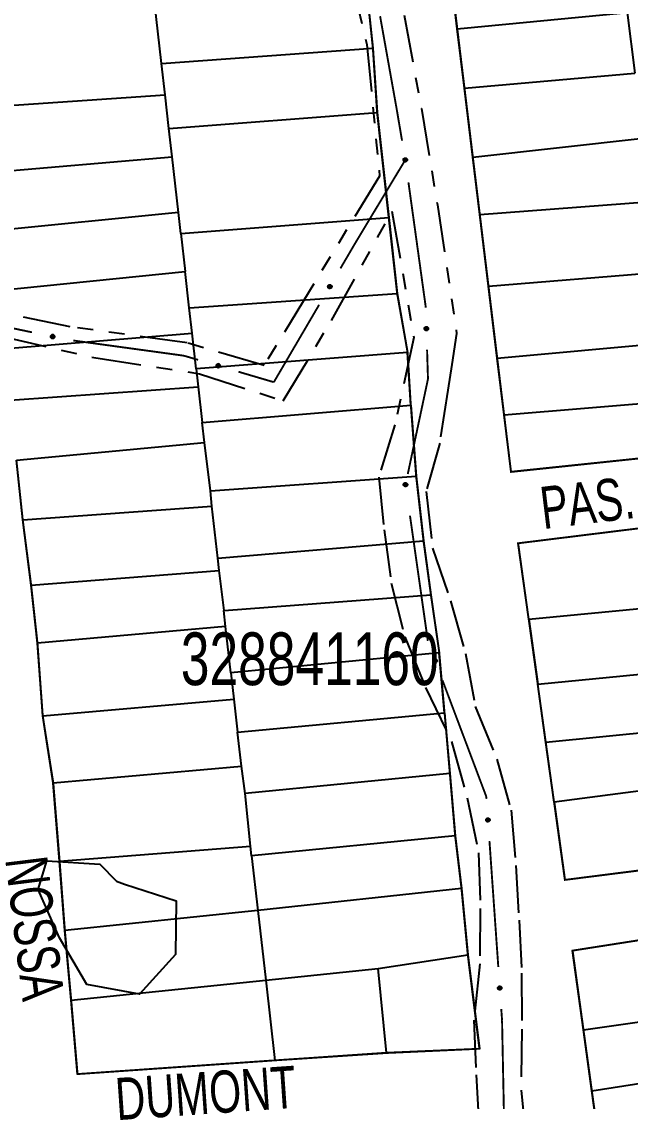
# Model space of a CAD drawing. Extents: x 203604 to 204690, y 4848469 to 4850418.
# Drawn here: x 203853.9 to 203911.7, y 4849634.5 to 4849737 of the extents above; entities that cross this region are included whole.
import ezdxf

# ---------------------------------------------------------------- set-up
doc = ezdxf.new("R2010")
doc.units = 0
doc.header["$LTSCALE"] = 1.5
doc.header["$MEASUREMENT"] = 0
doc.linetypes.add('TRACO_25', pattern=[8, 3, -1, 1, -1, 1, -1])
for name, color, linetype in [('CD_MALHA_LOTES', 7, 'CONTINUOUS'), ('CD_TXT_QUADRA', 2, 'CONTINUOUS'), ('HD-LAGOS-PERENE', 170, 'CONTINUOUS'), ('RU-QUADRA', 210, 'CONTINUOUS'), ('SV-EIXO-RUA-N-PAV', 6, 'CONTINUOUS'), ('SV-RUA-NAO-PAV', 7, 'CONTINUOUS'), ('SV-TXT-VIA-ATUAL', 250, 'CONTINUOUS')]:
    doc.layers.add(name, color=color, linetype=linetype)
doc.styles.add('ARIAL', font='ARIAL.SHX')

msp = doc.modelspace()

# ---------------------------------------------------------------- linework, layer by layer
at = {"layer": 'CD_MALHA_LOTES', "linetype": 'Continuous', "flags": 128}
for points in [[(203895.275595, 4849736.286784), (203894.454281, 4849743.06166)], [(203886.657665, 4849740.145281), (203887.258181, 4849734.440377)], [(203867.202906, 4849733.012108), (203866.540371, 4849738.844162)], [(203895.275595, 4849736.286784), (203911.388531, 4849737.822931)], [(203911.388531, 4849737.822931), (203912.124695, 4849732.06886)], [(203895.959205, 4849730.647797), (203895.275595, 4849736.286784)], [(203867.202906, 4849733.012108), (203887.258181, 4849734.440377)], [(203887.258181, 4849734.440377), (203887.658525, 4849728.335129)], [(203867.542211, 4849730.025332), (203867.202906, 4849733.012108)], [(203895.959205, 4849730.647797), (203912.124695, 4849732.06886)], [(203849.926089, 4849728.835559), (203867.542211, 4849730.025332)], [(203867.905242, 4849726.82971), (203867.542211, 4849730.025332)], [(203896.751106, 4849724.115537), (203895.959205, 4849730.647797)], [(203867.905242, 4849726.82971), (203887.658525, 4849728.335129)], [(203887.658525, 4849728.335129), (203888.759471, 4849718.376568)], [(203868.212146, 4849724.128142), (203867.905242, 4849726.82971)], [(203896.751106, 4849724.115537), (203912.911307, 4849725.920476)], [(203850.426519, 4849722.630224), (203868.212146, 4849724.128142)], [(203868.810393, 4849718.861998), (203868.212146, 4849724.128142)], [(203897.410653, 4849718.675048), (203896.751106, 4849724.115537)], [(203897.410653, 4849718.675048), (203913.682425, 4849719.8932)], [(203868.810393, 4849718.861998), (203851.027035, 4849717.075449)], [(203869.042522, 4849716.875277), (203868.810393, 4849718.861998)], [(203898.237536, 4849711.854224), (203897.410653, 4849718.675048)], [(203869.042522, 4849716.875277), (203888.759471, 4849718.376568)], [(203888.759471, 4849718.376568), (203889.56016, 4849711.170373)], [(203869.042522, 4849716.875277), (203869.442866, 4849713.27218)], [(203851.627552, 4849711.470631), (203869.442866, 4849713.27218)], [(203869.838509, 4849709.81187), (203869.442866, 4849713.27218)], [(203898.237536, 4849711.854224), (203914.540744, 4849713.184333)], [(203899.064198, 4849705.03523), (203898.237536, 4849711.854224)], [(203869.838509, 4849709.81187), (203889.56016, 4849711.170373)], [(203889.56016, 4849711.170373), (203890.56102, 4849705.565555)], [(203870.113013, 4849707.39551), (203869.838509, 4849709.81187)], [(203852.528326, 4849705.965899), (203870.113013, 4849707.39551)], [(203870.497219, 4849704.013491), (203870.113013, 4849707.39551)], [(203899.064198, 4849705.03523), (203915.391316, 4849706.536021)], [(203890.56102, 4849705.565555), (203870.497219, 4849704.013491)], [(203890.861278, 4849700.561253), (203890.56102, 4849705.565555)], [(203899.716613, 4849699.653565), (203899.064198, 4849705.03523)], [(203870.497219, 4849704.013491), (203870.689321, 4849702.322482)], [(203852.828584, 4849701.061683), (203870.689321, 4849702.322482)], [(203870.689321, 4849702.322482), (203871.073527, 4849698.940463)], [(203871.073527, 4849698.940463), (203890.861278, 4849700.561253)], [(203890.861278, 4849700.561253), (203891.361708, 4849693.855489)], [(203899.716613, 4849699.653565), (203916.098474, 4849701.008673)], [(203900.372594, 4849694.242488), (203899.716613, 4849699.653565)], [(203871.289355, 4849697.040607), (203871.073527, 4849698.940463)], [(203853.4291, 4849695.356779), (203871.289355, 4849697.040607)], [(203871.844931, 4849692.454284), (203871.289355, 4849697.040607)], [(203854.029616, 4849689.701918), (203853.4291, 4849695.356779)], [(203916.743655, 4849695.965758), (203900.372594, 4849694.242488)], [(203871.844931, 4849692.454284), (203891.361708, 4849693.855489)], [(203891.361708, 4849693.855489), (203892.062311, 4849687.700197)], [(203871.977403, 4849690.983976), (203871.844931, 4849692.454284)], [(203854.029616, 4849689.701918), (203871.977403, 4849690.983976)], [(203872.535086, 4849686.074894), (203871.977403, 4849690.983976)], [(203854.830305, 4849683.496584), (203854.029616, 4849689.701918)], [(203901.049593, 4849687.4725), (203917.141465, 4849689.462661)], [(203872.535086, 4849686.074894), (203892.062311, 4849687.700197)], [(203892.062311, 4849687.700197), (203892.762913, 4849682.595809)], [(203902.050604, 4849680.256879), (203901.049593, 4849687.4725)], [(203872.669788, 4849684.889164), (203872.535086, 4849686.074894)], [(203854.830305, 4849683.496584), (203872.669788, 4849684.889164)], [(203873.146255, 4849681.092885), (203872.669788, 4849684.889164)], [(203855.430821, 4849677.991852), (203854.830305, 4849683.496584)], [(203873.146255, 4849681.092885), (203892.762913, 4849682.595809)], [(203892.762913, 4849682.595809), (203893.563601, 4849677.091077)], [(203902.050604, 4849680.256879), (203918.239515, 4849681.812437)], [(203873.272372, 4849679.584839), (203873.101444, 4849681.089452)], [(203902.050604, 4849680.256879), (203902.90456, 4849674.101279)], [(203873.272372, 4849679.584839), (203855.430821, 4849677.991852)], [(203873.772655, 4849675.181036), (203873.272372, 4849679.584839)], [(203855.931251, 4849671.085915), (203855.430821, 4849677.991852)], [(203893.563601, 4849677.091077), (203873.772655, 4849675.181036)], [(203894.064031, 4849671.386173), (203893.563601, 4849677.091077)], [(203902.90456, 4849674.101279), (203919.121752, 4849675.696386)], [(203873.772655, 4849675.181036), (203874.058384, 4849672.665865)], [(203903.672423, 4849668.566266), (203902.90456, 4849674.101279)], [(203855.931251, 4849671.085915), (203874.058384, 4849672.665865)], [(203874.058384, 4849672.665865), (203874.411464, 4849669.557828)], [(203856.932112, 4849664.730452), (203855.931251, 4849671.085915)], [(203874.411464, 4849669.557828), (203894.064031, 4849671.386173)], [(203894.064031, 4849671.386173), (203894.564462, 4849665.631226)], [(203874.780107, 4849666.312801), (203874.411464, 4849669.557828)], [(203919.919143, 4849670.183543), (203903.672423, 4849668.566266)], [(203904.459364, 4849662.893732), (203903.672423, 4849668.566266)], [(203856.932112, 4849664.730452), (203874.780107, 4849666.312801)], [(203875.14777, 4849663.729591), (203874.780107, 4849666.312801)], [(203894.564462, 4849665.631226), (203875.14777, 4849663.729591)], [(203894.564462, 4849665.631226), (203895.064892, 4849659.72615)], [(203857.532628, 4849657.324085), (203856.932112, 4849664.730452)], [(203920.663866, 4849665.014625), (203904.459364, 4849662.893732)], [(203875.648201, 4849658.725289), (203875.14777, 4849663.729591)], [(203904.459364, 4849662.893732), (203905.480857, 4849655.530468)], [(203895.064892, 4849659.72615), (203875.748287, 4849657.824515)], [(203895.064892, 4849659.72615), (203895.665408, 4849654.721848)], [(203857.532628, 4849657.324085), (203875.648201, 4849658.725289)], [(203875.748287, 4849657.824515), (203875.648201, 4849658.725289)], [(203858.033058, 4849650.718406), (203857.532628, 4849657.324085)], [(203875.748287, 4849657.824515), (203876.335791, 4849652.61869)], [(203905.480857, 4849655.530468), (203921.731587, 4849657.601357)], [(203895.665408, 4849654.721848), (203876.348803, 4849652.620041)], [(203895.665408, 4849654.721848), (203896.265924, 4849648.416428)], [(203876.335791, 4849652.61869), (203858.033058, 4849650.718406)], [(203876.335791, 4849652.61869), (203877.086867, 4849646.007248)], [(203906.219401, 4849648.822025), (203922.492411, 4849651.370112)], [(203858.633574, 4849644.112728), (203858.033058, 4849650.718406)], [(203887.758611, 4849647.115309), (203896.265924, 4849648.416428)], [(203896.265924, 4849648.416428), (203897.366871, 4849639.50877)], [(203907.251412, 4849641.303089), (203906.219401, 4849648.822025)], [(203877.086867, 4849646.007248), (203887.758611, 4849647.115309)], [(203888.559299, 4849639.108426), (203887.758611, 4849647.115309)], [(203877.086867, 4849646.007248), (203877.950179, 4849638.407824)], [(203859.23409, 4849637.106705), (203858.633574, 4849644.112728)], [(203907.251412, 4849641.303089), (203923.612237, 4849643.639732)], [(203908.046718, 4849635.508723), (203907.251412, 4849641.303089)], [(203888.559299, 4849639.108426), (203877.950179, 4849638.407824)], [(203897.366871, 4849639.50877), (203888.559299, 4849639.108426)], [(203877.950179, 4849638.407824), (203859.23409, 4849637.106705)], [(203908.046718, 4849635.508723), (203924.419679, 4849638.074928)], [(203908.823164, 4849629.851754), (203908.046718, 4849635.508723)]]:
    msp.add_lwpolyline(points, dxfattribs=at)
at = {"layer": 'CD_MALHA_LOTES', "linetype": 'Continuous'}
for points in [[(203873.101444, 4849681.089452), (203873.146255, 4849681.092885)], [(203876.348803, 4849652.620041), (203876.335791, 4849652.61869)], [(203858.633574, 4849644.112728), (203877.086867, 4849646.007248)]]:
    msp.add_lwpolyline(points, dxfattribs=at)
at = {"layer": 'HD-LAGOS-PERENE', "linetype": 'Continuous'}
msp.add_polyline3d([(203863.69, 4849655.13, 4.4), (203868.59, 4849653.55, 4.4), (203868.54, 4849648.45, 4.4), (203865.11, 4849644.69, 4.4), (203860.11, 4849645.61, 4.4), (203857.53, 4849650.03, 4.4), (203855.5, 4849654.63, 4.4), (203856.33, 4849657.33, 4.4), (203861.36, 4849657.02, 4.4), (203862.93, 4849655.4, 4.4)], close=True, dxfattribs=at)
at = {"layer": 'RU-QUADRA', "linetype": 'Continuous'}
for points in [[(203894.454281, 4849743.06166, 0.18, 0.18, 0), (203895.275595, 4849736.286784, 0.18, 0.18, 0), (203895.959205, 4849730.647797, 0.18, 0.18, 0), (203896.751106, 4849724.115537, 0.18, 0.18, 0), (203897.410653, 4849718.675048, 0.18, 0.18, 0), (203898.237536, 4849711.854224, 0.18, 0.18, 0), (203899.064198, 4849705.03523, 0.18, 0.18, 0), (203899.716613, 4849699.653565, 0.18, 0.18, 0), (203900.372594, 4849694.242488, 0.18, 0.18, 0), (203916.743655, 4849695.965758, 0.18, 0.18, 0)], [(203917.141465, 4849689.462661, 0.18, 0.18, 0), (203901.049593, 4849687.4725, 0.18, 0.18, 0), (203902.050604, 4849680.256879, 0.18, 0.18, 0), (203902.90456, 4849674.101279, 0.18, 0.18, 0), (203903.672423, 4849668.566266, 0.18, 0.18, 0), (203904.459364, 4849662.893732, 0.18, 0.18, 0), (203905.480857, 4849655.530468, 0.18, 0.18, 0), (203921.731587, 4849657.601357, 0.18, 0.18, 0)], [(203922.492411, 4849651.370112, 0.18, 0.18, 0), (203906.219401, 4849648.822025, 0.18, 0.18, 0), (203907.251412, 4849641.303089, 0.18, 0.18, 0), (203908.046718, 4849635.508723, 0.18, 0.18, 0), (203908.823164, 4849629.851754, 0.18, 0.18, 0), (203909.778673, 4849623.488058, 0.18, 0.18, 0), (203910.527575, 4849617.433901, 0.18, 0.18, 0), (203927.053271, 4849619.933339, 0.18, 0.18, 0)]]:
    msp.add_lwpolyline(points, format="xyseb", dxfattribs=at)
at = {"layer": 'RU-QUADRA', "linetype": 'Continuous', "const_width": 0.18, "flags": 128}
msp.add_lwpolyline([(203886.657665, 4849740.145281), (203887.258181, 4849734.440377), (203887.658525, 4849728.335129), (203888.759471, 4849718.376568), (203889.56016, 4849711.170373), (203890.56102, 4849705.565555), (203890.861278, 4849700.561253), (203891.361708, 4849693.855489), (203892.062311, 4849687.700197), (203892.762913, 4849682.595809), (203893.563601, 4849677.091077), (203894.064031, 4849671.386173), (203894.564462, 4849665.631226), (203895.064892, 4849659.72615), (203895.665408, 4849654.721848), (203896.265924, 4849648.416428), (203897.366871, 4849639.50877), (203888.559299, 4849639.108426), (203877.950179, 4849638.407824), (203859.23409, 4849637.106705), (203858.633574, 4849644.112728), (203858.033058, 4849650.718406), (203857.532628, 4849657.324085), (203856.932112, 4849664.730452), (203855.931251, 4849671.085915), (203855.430821, 4849677.991852), (203854.830305, 4849683.496584), (203854.029616, 4849689.701918), (203853.4291, 4849695.356779)], dxfattribs=at)
at = {"layer": 'SV-EIXO-RUA-N-PAV', "const_width": 0.18}
for points in [[(203889.51, 4849728.73), (203887.944372, 4849737.491085)], [(203889.526788, 4849728.631294), (203889.51, 4849728.73)], [(203890.02981, 4849725.673767), (203889.526788, 4849728.631294)], [(203890.34, 4849723.85), (203885.697973, 4849716.139515)], [(203892.28, 4849709.88), (203890.635736, 4849721.720394)], [(203885.62, 4849716.01), (203884.180294, 4849713.551738)], [(203885.697973, 4849716.139515), (203885.62, 4849716.01)], [(203854.904599, 4849707.492155), (203846.096517, 4849709.340853)], [(203882.15882, 4849710.100124), (203878.115872, 4849703.196895)], [(203892.281415, 4849709.834039), (203892.28, 4849709.88)], [(203869.33, 4849705.27), (203858.826309, 4849706.71094)], [(203869.711749, 4849705.157669), (203869.33, 4849705.27)], [(203870.671078, 4849704.87538), (203869.711749, 4849705.157669)], [(203892.49, 4849703.06), (203892.404524, 4849705.835934)], [(203877.86, 4849702.76), (203874.508397, 4849703.746228)], [(203878.115872, 4849703.196895), (203877.86, 4849702.76)], [(203890.572325, 4849694.038822), (203892.443684, 4849702.842118)], [(203892.443684, 4849702.842118), (203892.49, 4849703.06)], [(203892.476939, 4849678.211487), (203890.780998, 4849690.09104)], [(203898.03, 4849663.42), (203893.86804, 4849674.463467)], [(203898.043903, 4849663.222186), (203898.03, 4849663.42)], [(203899.165664, 4849647.261558), (203898.324343, 4849659.232029)], [(203899.52, 4849642.22), (203899.446104, 4849643.271401)], [(203899.539142, 4849641.274188), (203899.52, 4849642.22)], [(203899.74, 4849631.35), (203899.539142, 4849641.274188)]]:
    msp.add_lwpolyline(points, dxfattribs=at)
at = {"layer": 'SV-EIXO-RUA-N-PAV'}
for points in [[(203890.255569, 4849723.689896), (203890.21528, 4849723.717623), (203890.186323, 4849723.749692), (203890.16987, 4849723.78339), (203890.163095, 4849723.816959), (203890.160032, 4849723.852083), (203890.164757, 4849723.888176), (203890.178875, 4849723.927074), (203890.206405, 4849723.967685), (203890.241206, 4849723.99519), (203890.273381, 4849724.013088), (203890.307978, 4849724.022168), (203890.342149, 4849724.024571), (203890.379478, 4849724.018423), (203890.418758, 4849724.003732), (203890.458924, 4849723.97506), (203890.487097, 4849723.943426), (203890.502155, 4849723.910414), (203890.511063, 4849723.875574), (203890.51376, 4849723.839678), (203890.508918, 4849723.804275), (203890.494054, 4849723.764753), (203890.46523, 4849723.725485), (203890.434, 4849723.697025), (203890.401208, 4849723.681507), (203890.366711, 4849723.673509), (203890.331519, 4849723.670009), (203890.29504, 4849723.673248), (203890.255569, 4849723.689896)], [(203883.337157, 4849711.894282), (203883.350191, 4849711.847143), (203883.351754, 4849711.803963), (203883.342692, 4849711.767574), (203883.326299, 4849711.737506), (203883.306064, 4849711.708634), (203883.27924, 4849711.684026), (203883.243419, 4849711.663309), (203883.196224, 4849711.649902), (203883.151885, 4849711.651208), (203883.115734, 4849711.658184), (203883.083397, 4849711.673472), (203883.055679, 4849711.6936), (203883.031039, 4849711.722308), (203883.010398, 4849711.758814), (203882.998066, 4849711.806597), (203882.996824, 4849711.84894), (203883.006514, 4849711.883907), (203883.022089, 4849711.916319), (203883.043101, 4849711.945547), (203883.069571, 4849711.969551), (203883.106364, 4849711.990267), (203883.153687, 4849712.001814), (203883.195905, 4849712.003535), (203883.230999, 4849711.994339), (203883.262564, 4849711.978286), (203883.291769, 4849711.958343), (203883.317628, 4849711.932409), (203883.337157, 4849711.894282)], [(203892.237363, 4849707.687986), (203892.201261, 4849707.72098), (203892.176979, 4849707.75672), (203892.165307, 4849707.792358), (203892.163204, 4849707.826539), (203892.164991, 4849707.861751), (203892.174625, 4849707.896854), (203892.193948, 4849707.933446), (203892.226792, 4849707.969894), (203892.265039, 4849707.992362), (203892.299365, 4849708.005675), (203892.334881, 4849708.00992), (203892.369059, 4849708.007611), (203892.405191, 4849707.996397), (203892.442082, 4849707.976453), (203892.477933, 4849707.942541), (203892.501497, 4849707.907339), (203892.511882, 4849707.872572), (203892.515924, 4849707.83684), (203892.513669, 4849707.800913), (203892.504013, 4849707.76651), (203892.483865, 4849707.729402), (203892.449925, 4849707.694461), (203892.415084, 4849707.670557), (203892.380472, 4849707.659687), (203892.345203, 4849707.6565), (203892.309865, 4849707.657863), (203892.274175, 4849707.666079), (203892.237363, 4849707.687986)], [(203856.979956, 4849706.944086), (203856.939389, 4849706.916767), (203856.898937, 4849706.901582), (203856.861553, 4849706.898628), (203856.827837, 4849706.904632), (203856.794036, 4849706.914659), (203856.762188, 4849706.932286), (203856.731174, 4849706.959681), (203856.703483, 4849707.000183), (203856.690651, 4849707.042644), (203856.685794, 4849707.07914), (203856.69003, 4849707.114657), (203856.700321, 4849707.14733), (203856.719726, 4849707.179807), (203856.747795, 4849707.210966), (203856.789195, 4849707.237824), (203856.828955, 4849707.252439), (203856.865189, 4849707.254347), (203856.900869, 4849707.249862), (203856.935254, 4849707.239212), (203856.966417, 4849707.221728), (203856.997739, 4849707.19341), (203857.023707, 4849707.152197), (203857.038736, 4849707.112708), (203857.041152, 4849707.07651), (203857.035946, 4849707.041482), (203857.026301, 4849707.007458), (203857.009914, 4849706.974705), (203856.979956, 4849706.944086)], [(203872.6965, 4849704.164641), (203872.653897, 4849704.140621), (203872.61237, 4849704.128688), (203872.574869, 4849704.128705), (203872.541735, 4849704.13736), (203872.508834, 4849704.150033), (203872.478482, 4849704.170128), (203872.449736, 4849704.199894), (203872.42534, 4849704.242462), (203872.415912, 4849704.285806), (203872.413961, 4849704.322572), (203872.420997, 4849704.357642), (203872.433844, 4849704.389397), (203872.45576, 4849704.420235), (203872.486209, 4849704.449072), (203872.529606, 4849704.472567), (203872.570399, 4849704.483986), (203872.606671, 4849704.483018), (203872.641883, 4849704.475721), (203872.675317, 4849704.46238), (203872.704997, 4849704.442483), (203872.733977, 4849704.411773), (203872.756599, 4849704.368633), (203872.768453, 4849704.328077), (203872.767994, 4849704.291801), (203872.760029, 4849704.257296), (203872.74772, 4849704.224143), (203872.72879, 4849704.192791), (203872.6965, 4849704.164641)], [(203890.22245, 4849692.922349), (203890.195235, 4849692.962986), (203890.180154, 4849693.003476), (203890.177297, 4849693.040868), (203890.183387, 4849693.074568), (203890.193501, 4849693.108343), (203890.211211, 4849693.140146), (203890.238685, 4849693.171089), (203890.279258, 4849693.198676), (203890.321752, 4849693.211398), (203890.35826, 4849693.216161), (203890.393767, 4849693.211834), (203890.426413, 4849693.201459), (203890.45884, 4849693.181971), (203890.489926, 4849693.153822), (203890.516678, 4849693.112353), (203890.53119, 4849693.072556), (203890.533005, 4849693.036316), (203890.528428, 4849693.000648), (203890.51769, 4849692.96629), (203890.500125, 4849692.935172), (203890.471727, 4849692.903924), (203890.430448, 4849692.878062), (203890.39092, 4849692.863135), (203890.354716, 4849692.860812), (203890.319702, 4849692.866108), (203890.285702, 4849692.87584), (203890.252992, 4849692.892312), (203890.22245, 4849692.922349)], [(203893.110387, 4849676.161702), (203893.065548, 4849676.181234), (203893.031005, 4849676.20719), (203893.008425, 4849676.237131), (203892.995371, 4849676.268791), (203892.985665, 4849676.302686), (203892.983418, 4849676.339018), (203892.989856, 4849676.379894), (203893.009133, 4849676.425011), (203893.038048, 4849676.45865), (203893.066218, 4849676.482357), (203893.098448, 4849676.49787), (203893.131532, 4849676.506748), (203893.169349, 4849676.507834), (203893.21071, 4849676.500905), (203893.255608, 4849676.480422), (203893.289298, 4849676.454744), (203893.310378, 4849676.42521), (203893.325768, 4849676.39271), (203893.335263, 4849676.357987), (203893.337263, 4849676.322311), (203893.330212, 4849676.280679), (203893.309409, 4849676.236633), (203893.284181, 4849676.202738), (203893.254951, 4849676.18125), (203893.222613, 4849676.166818), (203893.188735, 4849676.156669), (203893.152308, 4849676.15289), (203893.110387, 4849676.161702)], [(203898.084387, 4849661.076063), (203898.047013, 4849661.10761), (203898.021343, 4849661.142366), (203898.008277, 4849661.177517), (203898.004829, 4849661.211589), (203898.005229, 4849661.246843), (203898.013473, 4849661.282299), (203898.03134, 4849661.319623), (203898.062724, 4849661.357336), (203898.100056, 4849661.381293), (203898.133832, 4849661.395947), (203898.169153, 4849661.401587), (203898.203395, 4849661.400625), (203898.23994, 4849661.390843), (203898.277588, 4849661.372368), (203898.314747, 4849661.339893), (203898.339679, 4849661.305646), (203898.351425, 4849661.271316), (203898.35687, 4849661.23577), (203898.356031, 4849661.199782), (203898.347738, 4849661.165025), (203898.329067, 4849661.127153), (203898.296529, 4849661.090903), (203898.262656, 4849661.065646), (203898.228499, 4849661.053421), (203898.193383, 4849661.048848), (203898.158018, 4849661.048818), (203898.122033, 4849661.055622), (203898.084387, 4849661.076063)], [(203899.206148, 4849645.115435), (203899.168774, 4849645.146982), (203899.143104, 4849645.181738), (203899.130038, 4849645.216888), (203899.126591, 4849645.250961), (203899.12699, 4849645.286215), (203899.135234, 4849645.321671), (203899.153101, 4849645.358995), (203899.184485, 4849645.396708), (203899.221817, 4849645.420664), (203899.255593, 4849645.435319), (203899.290914, 4849645.440959), (203899.325156, 4849645.439997), (203899.361702, 4849645.430215), (203899.39935, 4849645.411739), (203899.436508, 4849645.379265), (203899.46144, 4849645.345018), (203899.473186, 4849645.310687), (203899.478631, 4849645.275142), (203899.477792, 4849645.239154), (203899.469499, 4849645.204397), (203899.450828, 4849645.166525), (203899.41829, 4849645.130275), (203899.384417, 4849645.105018), (203899.35026, 4849645.092793), (203899.315144, 4849645.08822), (203899.279779, 4849645.08819), (203899.243794, 4849645.094994), (203899.206148, 4849645.115435)]]:
    msp.add_lwpolyline(points, close=True, dxfattribs=at)
for points in [[(203890.186323, 4849723.749692), (203890.160032, 4849723.852083)], [(203890.21528, 4849723.717623), (203890.164757, 4849723.888176)], [(203890.198694, 4849723.735833), (203890.164852, 4849723.861568)], [(203890.234237, 4849723.705891), (203890.173471, 4849723.900405)], [(203890.255569, 4849723.689896), (203890.178875, 4849723.927074)], [(203890.276936, 4849723.682703), (203890.195086, 4849723.944221)], [(203890.29504, 4849723.673248), (203890.206405, 4849723.967685)], [(203890.312626, 4849723.676316), (203890.22414, 4849723.976845)], [(203890.331519, 4849723.670009), (203890.241206, 4849723.99519)], [(203890.3474, 4849723.675309), (203890.25637, 4849723.998936)], [(203890.366711, 4849723.673509), (203890.273381, 4849724.013088)], [(203890.383949, 4849723.680142), (203890.29355, 4849724.016333)], [(203890.401208, 4849723.681507), (203890.307978, 4849724.022168)], [(203890.41778, 4849723.692816), (203890.326064, 4849724.020478)], [(203890.434, 4849723.697025), (203890.342149, 4849724.024571)], [(203890.450239, 4849723.713562), (203890.362641, 4849724.017011)], [(203890.46523, 4849723.725485), (203890.379478, 4849724.018423)], [(203890.47749, 4849723.748648), (203890.400133, 4849724.008162)], [(203890.494054, 4849723.764753), (203890.418758, 4849724.003732)], [(203890.498217, 4849723.789544), (203890.440599, 4849723.981826)], [(203890.508918, 4849723.804275), (203890.458924, 4849723.97506)], [(203890.509985, 4849723.826149), (203890.474568, 4849723.953)], [(203890.51376, 4849723.839678), (203890.487097, 4849723.943426)], [(203883.043101, 4849711.945547), (203882.996824, 4849711.84894)], [(203883.069571, 4849711.969551), (203882.998066, 4849711.806597)], [(203883.054691, 4849711.953483), (203883.000265, 4849711.833552)], [(203883.087237, 4849711.973955), (203883.007752, 4849711.789634)], [(203883.106364, 4849711.990267), (203883.010398, 4849711.758814)], [(203883.129405, 4849711.991954), (203883.021815, 4849711.743446)], [(203883.153687, 4849712.001814), (203883.031039, 4849711.722308)], [(203883.172835, 4849712.001308), (203883.044844, 4849711.712565)], [(203883.195905, 4849712.003535), (203883.055679, 4849711.6936)], [(203883.211034, 4849711.996331), (203883.07063, 4849711.686394)], [(203883.230999, 4849711.994339), (203883.083397, 4849711.673472)], [(203883.245096, 4849711.984289), (203883.0982, 4849711.668666)], [(203883.262564, 4849711.978286), (203883.115734, 4849711.658184)], [(203883.276197, 4849711.964493), (203883.137862, 4849711.658088)], [(203883.291769, 4849711.958343), (203883.151885, 4849711.651208)], [(203883.302186, 4849711.941366), (203883.176751, 4849711.654288)], [(203883.317628, 4849711.932409), (203883.196224, 4849711.649902)], [(203883.325416, 4849711.913529), (203883.219979, 4849711.660597)], [(203883.337157, 4849711.894282), (203883.243419, 4849711.663309)], [(203883.343213, 4849711.868317), (203883.264704, 4849711.680262)], [(203883.350191, 4849711.847143), (203883.27924, 4849711.684026)], [(203883.351188, 4849711.822532), (203883.296274, 4849711.704468)], [(203883.351754, 4849711.803963), (203883.306064, 4849711.708634)], [(203892.176979, 4849707.75672), (203892.164991, 4849707.861751)], [(203892.187331, 4849707.741294), (203892.171067, 4849707.870484)], [(203892.201261, 4849707.72098), (203892.174625, 4849707.896854)], [(203892.218428, 4849707.706757), (203892.184935, 4849707.907771)], [(203892.237363, 4849707.687986), (203892.193948, 4849707.933446)], [(203892.257541, 4849707.677928), (203892.212359, 4849707.948205)], [(203892.274175, 4849707.666079), (203892.226792, 4849707.969894)], [(203892.292016, 4849707.666703), (203892.245616, 4849707.976533)], [(203892.309865, 4849707.657863), (203892.265039, 4849707.992362)], [(203892.326323, 4849707.660934), (203892.280573, 4849707.993991)], [(203892.345203, 4849707.6565), (203892.299365, 4849708.005675)], [(203892.363189, 4849707.660704), (203892.319789, 4849708.00612)], [(203892.380472, 4849707.659687), (203892.334881, 4849708.00992)], [(203892.39844, 4849707.668615), (203892.352564, 4849708.005764)], [(203892.415084, 4849707.670557), (203892.369059, 4849708.007611)], [(203892.433439, 4849707.684709), (203892.388319, 4849707.997309)], [(203892.449925, 4849707.694461), (203892.405191, 4849707.996397)], [(203892.465248, 4849707.715723), (203892.424242, 4849707.983398)], [(203892.483865, 4849707.729402), (203892.442082, 4849707.976453)], [(203892.491391, 4849707.753387), (203892.46071, 4849707.951757)], [(203892.504013, 4849707.76651), (203892.477933, 4849707.942541)], [(203892.508072, 4849707.78803), (203892.490402, 4849707.918542)], [(203892.513669, 4849707.800913), (203892.501497, 4849707.907339)], [(203857.035946, 4849707.041482), (203856.685794, 4849707.07914)], [(203857.041152, 4849707.07651), (203856.69003, 4849707.114657)], [(203857.036095, 4849707.059952), (203856.69017, 4849707.099095)], [(203857.026301, 4849707.007458), (203856.690651, 4849707.042644)], [(203857.027192, 4849707.024176), (203856.692725, 4849707.058125)], [(203857.036705, 4849707.096074), (203856.698232, 4849707.130865)], [(203857.038736, 4849707.112708), (203856.700321, 4849707.14733)], [(203857.013507, 4849706.992192), (203856.701463, 4849707.020041)], [(203857.009914, 4849706.974705), (203856.703483, 4849707.000183)], [(203857.029303, 4849707.133879), (203856.714868, 4849707.163624)], [(203857.023707, 4849707.152197), (203856.719726, 4849707.179807)], [(203856.994481, 4849706.961328), (203856.721164, 4849706.981049)], [(203856.979956, 4849706.944086), (203856.731174, 4849706.959681)], [(203857.006651, 4849707.172095), (203856.736845, 4849707.195262)], [(203856.997739, 4849707.19341), (203856.747795, 4849707.210966)], [(203856.957254, 4849706.930103), (203856.754005, 4849706.944877)], [(203856.939389, 4849706.916767), (203856.762188, 4849706.932286)], [(203856.9762, 4849707.206371), (203856.776183, 4849707.223256)], [(203856.916367, 4849706.908011), (203856.786979, 4849706.92262)], [(203856.966417, 4849707.221728), (203856.789195, 4849707.237824)], [(203856.898937, 4849706.901582), (203856.794036, 4849706.914659)], [(203856.946458, 4849707.230739), (203856.815454, 4849707.244293)], [(203856.935254, 4849707.239212), (203856.828955, 4849707.252439)], [(203872.760029, 4849704.257296), (203872.413961, 4849704.322572)], [(203872.74772, 4849704.224143), (203872.415912, 4849704.285806)], [(203872.749932, 4849704.240738), (203872.419206, 4849704.301074)], [(203872.761641, 4849704.275696), (203872.419904, 4849704.342117)], [(203872.767994, 4849704.291801), (203872.420997, 4849704.357642)], [(203872.733757, 4849704.209938), (203872.424899, 4849704.262417)], [(203872.72879, 4849704.192791), (203872.42534, 4849704.242462)], [(203872.765111, 4849704.311657), (203872.430457, 4849704.373149)], [(203872.768453, 4849704.328077), (203872.433844, 4849704.389397)], [(203872.712346, 4849704.180679), (203872.44145, 4849704.221988)], [(203872.760727, 4849704.349928), (203872.449635, 4849704.404487)], [(203872.6965, 4849704.164641), (203872.449736, 4849704.199894)], [(203872.756599, 4849704.368633), (203872.45576, 4849704.420235)], [(203872.741172, 4849704.389819), (203872.47405, 4849704.434285)], [(203872.733977, 4849704.411773), (203872.486209, 4849704.449072)], [(203872.713533, 4849704.4264), (203872.515481, 4849704.459075)], [(203872.704997, 4849704.442483), (203872.529606, 4849704.472567)], [(203872.685814, 4849704.453047), (203872.556296, 4849704.476935)], [(203872.675317, 4849704.46238), (203872.570399, 4849704.483986)], [(203872.672762, 4849704.1525), (203872.471323, 4849704.183328)], [(203872.653897, 4849704.140621), (203872.478482, 4849704.170128)], [(203872.630254, 4849704.133717), (203872.502429, 4849704.158528)], [(203872.61237, 4849704.128688), (203872.508834, 4849704.150033)], [(203890.180154, 4849693.003476), (203890.193501, 4849693.108343)], [(203890.186539, 4849692.98603), (203890.20148, 4849693.11538)], [(203890.195235, 4849692.962986), (203890.211211, 4849693.140146)], [(203890.208525, 4849692.945086), (203890.223822, 4849693.148296)], [(203890.22245, 4849692.922349), (203890.238685, 4849693.171089)], [(203890.239655, 4849692.907779), (203890.260079, 4849693.181044)], [(203890.252992, 4849692.892312), (203890.279258, 4849693.198676)], [(203890.270469, 4849692.888673), (203890.299121, 4849693.200645)], [(203890.285702, 4849692.87584), (203890.321752, 4849693.211398)], [(203890.302418, 4849692.874907), (203890.337228, 4849693.209285)], [(203890.319702, 4849692.866108), (203890.35826, 4849693.216161)], [(203890.338171, 4849692.865911), (203890.378204, 4849693.211734)], [(203890.354716, 4849692.860812), (203890.393767, 4849693.211834)], [(203890.374292, 4849692.865208), (203890.409953, 4849693.20359)], [(203890.39092, 4849692.863135), (203890.426413, 4849693.201459)], [(203890.412115, 4849692.872513), (203890.442669, 4849693.186871)], [(203890.430448, 4849692.878062), (203890.45884, 4849693.181971)], [(203890.45039, 4849692.895067), (203890.47425, 4849693.164812)], [(203890.471727, 4849692.903924), (203890.489926, 4849693.153822)], [(203890.484744, 4849692.925429), (203890.502143, 4849693.125403)], [(203890.500125, 4849692.935172), (203890.516678, 4849693.112353)], [(203890.509188, 4849692.955108), (203890.523079, 4849693.086077)], [(203890.51769, 4849692.96629), (203890.53119, 4849693.072556)], [(203893.065548, 4849676.181234), (203892.983418, 4849676.339018)], [(203893.031005, 4849676.20719), (203892.985665, 4849676.302686)], [(203893.045793, 4849676.195945), (203892.988586, 4849676.312916)], [(203893.086395, 4849676.173334), (203892.989639, 4849676.352684)], [(203893.110387, 4849676.161702), (203892.989856, 4849676.379894)], [(203893.132734, 4849676.158717), (203893.002498, 4849676.399818)], [(203893.152308, 4849676.15289), (203893.009133, 4849676.425011)], [(203893.168986, 4849676.159255), (203893.024795, 4849676.437386)], [(203893.188735, 4849676.156669), (203893.038048, 4849676.45865)], [(203893.203313, 4849676.164901), (203893.052219, 4849676.465219)], [(203893.222613, 4849676.166818), (203893.066218, 4849676.482357)], [(203893.23827, 4849676.176617), (203893.085398, 4849676.489389)], [(203893.254951, 4849676.18125), (203893.098448, 4849676.49787)], [(203893.269062, 4849676.195513), (203893.116524, 4849676.499661)], [(203893.284181, 4849676.202738), (203893.131532, 4849676.506748)], [(203893.296967, 4849676.22207), (203893.15309, 4849676.503235)], [(203893.309409, 4849676.236633), (203893.169349, 4849676.507834)], [(203893.317025, 4849676.261709), (203893.191582, 4849676.501701)], [(203893.330212, 4849676.280679), (203893.21071, 4849676.500905)], [(203893.329569, 4849676.305809), (203893.236329, 4849676.483568)], [(203893.337263, 4849676.322311), (203893.255608, 4849676.480422)], [(203893.334138, 4849676.343986), (203893.275173, 4849676.461752)], [(203893.335263, 4849676.357987), (203893.289298, 4849676.454744)], [(203898.021343, 4849661.142366), (203898.005229, 4849661.246843)], [(203898.032294, 4849661.12736), (203898.010956, 4849661.255809)], [(203898.047013, 4849661.10761), (203898.013473, 4849661.282299)], [(203898.064727, 4849661.094074), (203898.023345, 4849661.293613)], [(203898.084387, 4849661.076063), (203898.03134, 4849661.319623)], [(203898.104945, 4849661.066807), (203898.049156, 4849661.335096)], [(203898.122033, 4849661.055622), (203898.062724, 4849661.357336)], [(203898.139835, 4849661.056948), (203898.081271, 4849661.364711)], [(203898.158018, 4849661.048818), (203898.100056, 4849661.381293)], [(203898.174342, 4849661.052534), (203898.115514, 4849661.383532)], [(203898.193383, 4849661.048848), (203898.133832, 4849661.395947)], [(203898.211189, 4849661.053756), (203898.154222, 4849661.397196)], [(203898.228499, 4849661.053421), (203898.169153, 4849661.401587)], [(203898.246101, 4849661.063049), (203898.186986, 4849661.398131)], [(203898.262656, 4849661.065646), (203898.203395, 4849661.400625)], [(203898.280439, 4849661.080509), (203898.223046, 4849661.39109)], [(203898.296529, 4849661.090903), (203898.23994, 4849661.390843)], [(203898.311003, 4849661.112751), (203898.259488, 4849661.378605)], [(203898.329067, 4849661.127153), (203898.277588, 4849661.372368)], [(203898.335643, 4849661.151416), (203898.297175, 4849661.348424)], [(203898.347738, 4849661.165025), (203898.314747, 4849661.339893)], [(203898.350946, 4849661.186689), (203898.328151, 4849661.316404)], [(203898.356031, 4849661.199782), (203898.339679, 4849661.305646)], [(203899.143104, 4849645.181738), (203899.12699, 4849645.286215)], [(203899.154056, 4849645.166732), (203899.132717, 4849645.295181)], [(203899.168774, 4849645.146982), (203899.135234, 4849645.321671)], [(203899.186489, 4849645.133446), (203899.145107, 4849645.332985)], [(203899.206148, 4849645.115435), (203899.153101, 4849645.358995)], [(203899.226706, 4849645.106179), (203899.170917, 4849645.374468)], [(203899.243794, 4849645.094994), (203899.184485, 4849645.396708)], [(203899.261596, 4849645.09632), (203899.203032, 4849645.404083)], [(203899.279779, 4849645.08819), (203899.221817, 4849645.420664)], [(203899.296103, 4849645.091906), (203899.237275, 4849645.422904)], [(203899.315144, 4849645.08822), (203899.255593, 4849645.435319)], [(203899.332951, 4849645.093128), (203899.275983, 4849645.436568)], [(203899.35026, 4849645.092793), (203899.290914, 4849645.440959)], [(203899.367862, 4849645.102421), (203899.308747, 4849645.437503)], [(203899.384417, 4849645.105018), (203899.325156, 4849645.439997)], [(203899.4022, 4849645.119881), (203899.344807, 4849645.430462)], [(203899.41829, 4849645.130275), (203899.361702, 4849645.430215)], [(203899.432764, 4849645.152123), (203899.381249, 4849645.417976)], [(203899.450828, 4849645.166525), (203899.39935, 4849645.411739)], [(203899.457404, 4849645.190788), (203899.418936, 4849645.387796)], [(203899.469499, 4849645.204397), (203899.436508, 4849645.379265)], [(203899.472707, 4849645.22606), (203899.449912, 4849645.355776)], [(203899.477792, 4849645.239154), (203899.46144, 4849645.345018)]]:
    msp.add_lwpolyline(points, dxfattribs=at)
at = {"layer": 'SV-RUA-NAO-PAV', "linetype": 'TRACO_25'}
for points in [[(203871.27, 4849838.87, 3.74), (203872.67, 4849826.14, 3.74), (203874.81, 4849813.07, 3.74), (203876.74, 4849800.97, 3.65), (203879.95, 4849785.55, 3.65), (203881.88, 4849760.28, 3.65), (203883.81, 4849747, 2.97), (203886.68, 4849734.81, 2.97), (203887.9, 4849722.32, 2.97), (203881.2, 4849711.35, 3.93), (203876.94, 4849704.35, 3.99), (203869.63, 4849706.48, 4.03), (203858.52, 4849708.02, 4.03), (203845.78, 4849710.67, 4.06), (203840.16, 4849710.92, 4.06), (203831.26, 4849711.25, 4.43), (203813.43, 4849716.71, 4.5)], [(203890.23, 4849737.58, 3.06), (203891.86, 4849728.72, 3.06), (203893.38, 4849719.58, 3.43), (203895.21, 4849707.39, 3.5), (203894.75, 4849704.42, 3.5), (203894.38, 4849702.01, 3.51), (203893.6, 4849696.98, 3.5), (203892.32, 4849692.39, 3.75), (203892.91, 4849687.02, 4.44), (203894.62, 4849682.01, 4.59), (203896.04, 4849677, 5.12), (203896.98, 4849672, 5.1), (203899.01, 4849667, 5.52), (203900.38, 4849662.14, 5.8), (203900.83, 4849656.89, 6.21), (203901.13, 4849651.71, 6.11), (203901.38, 4849646.68, 6.37), (203901.4, 4849641.36, 6.42), (203901.33, 4849635.59, 6.41), (203901.86, 4849630.37, 6.44), (203904.5, 4849620.2, 6.54), (203909.53, 4849609.69, 7.35), (203912.88, 4849597.05, 7.36)], [(203851.83, 4849707.16, 4.34), (203860.79, 4849705.09, 4.41), (203870.82, 4849703.55, 4.35), (203878.76, 4849701, 4.22), (203883.33, 4849708.61, 4.17), (203889.07, 4849718.97, 3.5), (203891.15, 4849707.01, 6.11), (203889.36, 4849698.71, 6.18), (203887.82, 4849693.73, 6.42), (203888.33, 4849688.75, 6.49), (203889, 4849683.68, 6.56), (203890.3, 4849678.59, 6.57), (203892.27, 4849673.79, 6.6), (203894.71, 4849668.66, 6.6), (203896.2, 4849663.33, 6.59), (203897.3, 4849658.1, 6.62), (203897.45, 4849652.82, 6.74), (203897.4, 4849647.56, 7.19), (203896.85, 4849642.23, 7.22), (203897.06, 4849637.02, 7.19), (203897.37, 4849631.6, 7.19)]]:
    msp.add_polyline3d(points, dxfattribs=at)

# ---------------------------------------------------------------- texts
at = {"layer": 'CD_TXT_QUADRA', "style": 'ARIAL', "width": 0.7}
msp.add_text('328841160', height=5, dxfattribs=at).set_placement((203869.03305, 4849674.013167))
at = {"layer": 'SV-TXT-VIA-ATUAL', "style": 'ARIAL', "width": 0.7}
for s, rotation, p in [('PAS.   27     DE      SETEMBRO', 7, (203903.425629, 4849688.808024)), ('NOSSA', 277, (203852.35689, 4849657.495192)), ('DUMONT', 4, (203862.973004, 4849632.72426))]:
    msp.add_text(s, height=4, rotation=rotation, dxfattribs=at).set_placement(p)

doc.saveas('drawing.dxf')
